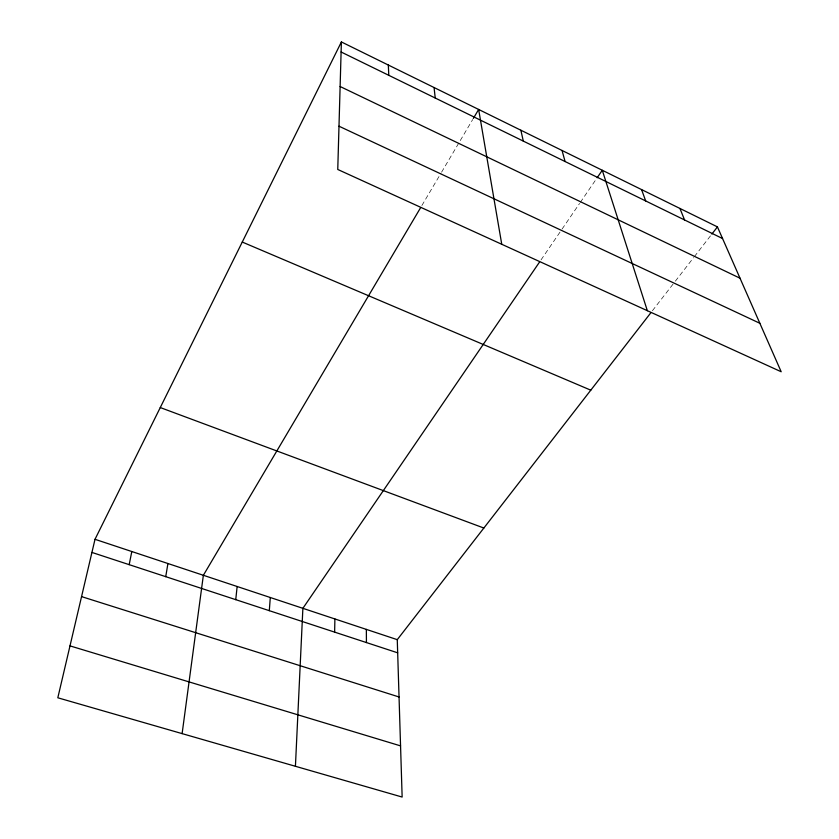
<?xml version="1.0" encoding="UTF-8"?>
<svg xmlns="http://www.w3.org/2000/svg" width="839" height="839" viewBox="0 0 839 839"><rect width="100%" height="100%" fill="white"/><g stroke="black" fill="none" stroke-linecap="round" stroke-linejoin="round"><path stroke-width="0.63" stroke-dasharray="4.2 3.15" d="M421.891 205.503L440.915 173.295M441.576 172.194L472.672 119.558M541.04 259.87L561.364 230.127M562.088 229.057L579.581 203.458M580.315 202.388L596.424 178.833M652.438 310.703L674.566 282.166M675.364 281.149L693.591 257.636M694.388 256.608L711.073 235.098"/><path stroke-width="1.26" d="M334.625 632.124L334.897 618.962M341.389 41.95L337.76 169.468L781.182 371.75L717.439 226.897L341.389 41.95L95.006 539.309L57.818 697.786L402.143 797.05L397.267 639.664L650.854 312.737M295.422 766.28L302.879 608.327L539.582 261.988M269.309 610.666L270.294 597.515M235.759 599.654L237.133 586.503M182.115 733.622L203.363 575.292L420.58 207.715M165.734 576.666L167.926 563.525M129.185 564.657L131.807 551.527M473.343 118.435L478.649 109.458L501.753 244.275M597.148 177.753L602.276 170.265L647.341 310.692M711.871 234.071L717.439 226.897M69.994 645.883L400.56 745.881M81.561 596.613L399.049 696.978M91.923 552.429L397.676 652.826M95.006 539.309L397.267 639.664M160.27 407.555L483.862 528.035M242.261 242.052L590.792 390.177M338.998 126.207L759.851 323.277M340.12 86.511L740.019 278.212M341.106 51.997L722.557 238.538M679.936 208.46L684.572 219.965M641.562 189.583L645.694 200.951M562.046 150.475L565.087 161.539M520.851 130.213L523.305 141.099M434.067 87.529L435.231 98.027M388.331 65.033L388.782 75.321M366.349 629.397L366.433 642.559"/></g></svg>
